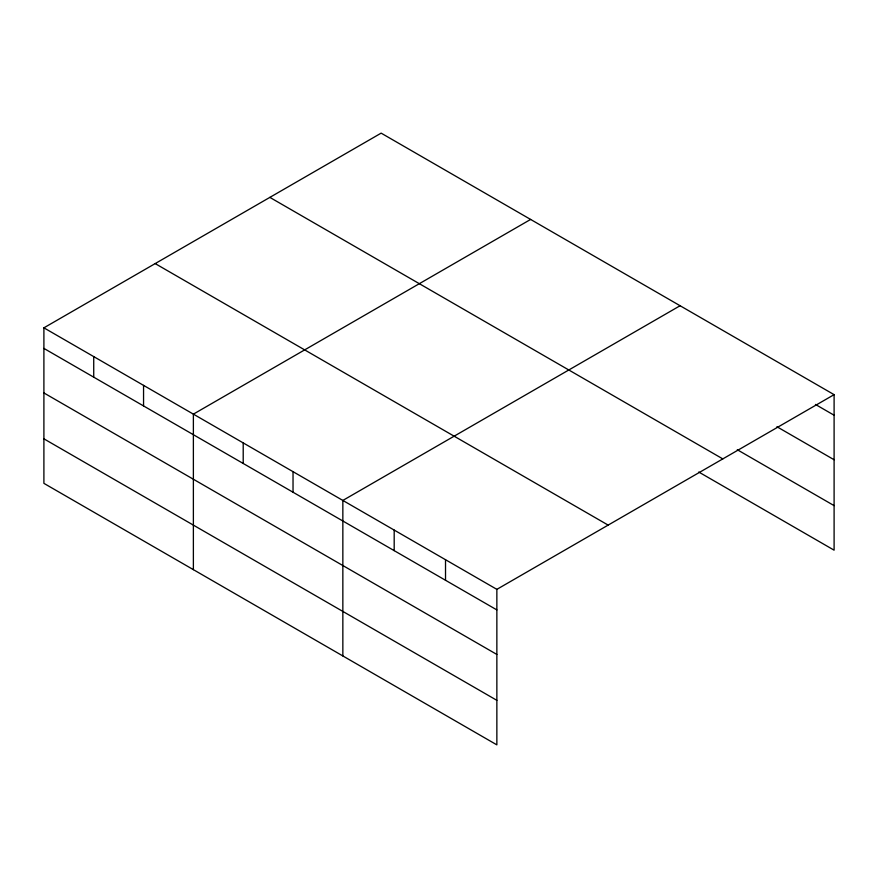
<?xml version="1.0" encoding="UTF-8"?>
<svg xmlns="http://www.w3.org/2000/svg" width="878" height="878" viewBox="0 0 878 878"><rect width="100%" height="100%" fill="white"/><g stroke="black" fill="none" stroke-linecap="round" stroke-linejoin="round"><path stroke-width="1.32" d="M496.86 654.45L496.86 589.357L43.9 327.834L43.9 483.35L496.86 744.862L496.86 654.45L43.9 392.938M698.756 472.024L834.1 550.166L834.1 394.65L381.14 133.138L43.9 327.834M530.619 219.434L193.379 414.142L193.379 569.646M680.099 305.731L342.848 500.438L342.848 655.954M496.86 589.357L834.1 394.65M815.432 404.44L834.1 415.217M776.931 426.741L834.1 459.743M737.268 449.723L834.1 505.629M269.853 197.385L722.813 458.898M155.186 263.587L608.147 525.099M43.9 348.401L496.86 609.914M43.9 438.824L496.86 700.337M445.519 559.714L445.519 580.281M394.189 530.071L394.189 550.638M293.032 471.673L293.032 492.24M243.206 442.907L243.206 463.474M143.553 385.376L143.553 405.932M93.727 356.611L93.727 377.167"/></g></svg>
